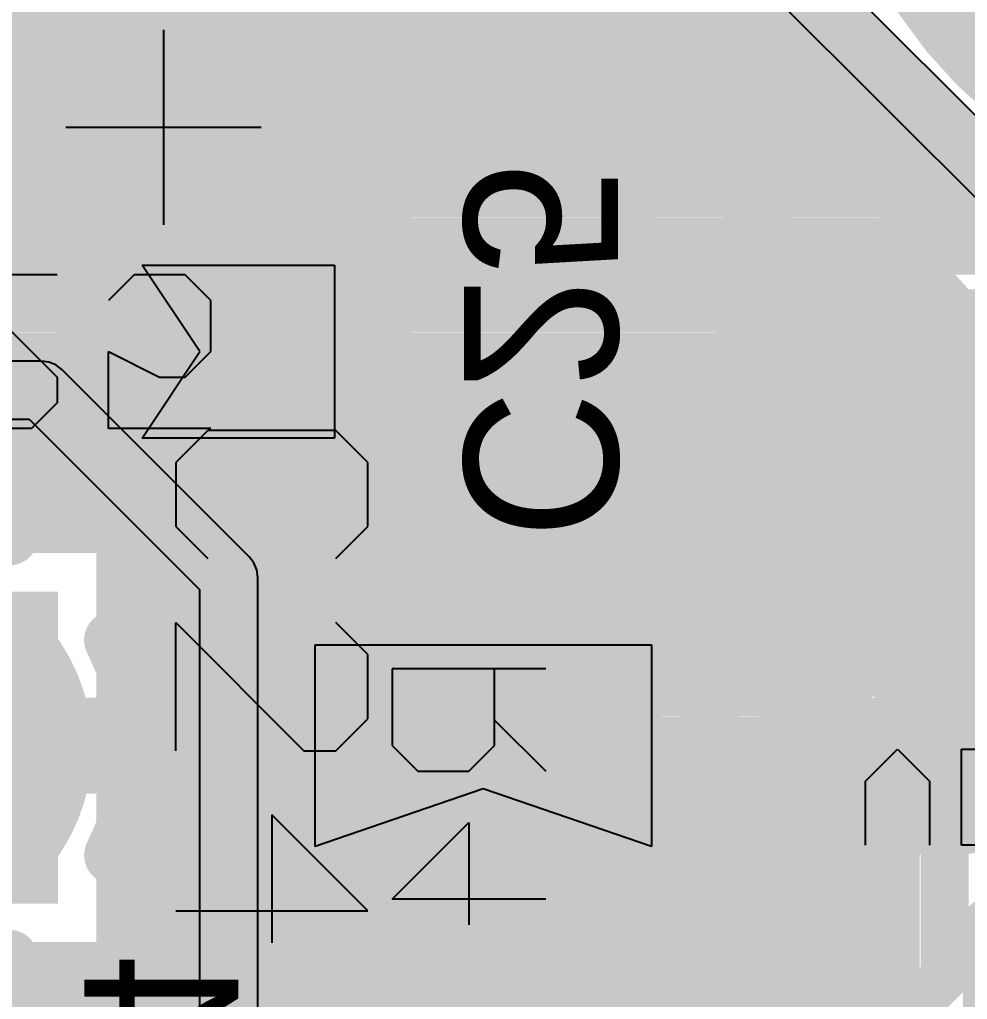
# Model space of a CAD drawing. Header units: millimetres. Extents: x 0.11 to 5.67, y 0.55 to 4.24.
# Drawn here: x 2.1757 to 2.3698, y 1.3388 to 1.5395 of the extents above; entities that cross this region are included whole.
import ezdxf

# ---------------------------------------------------------------- set-up
doc = ezdxf.new("R2010")
doc.units = ezdxf.units.MM
doc.header["$MEASUREMENT"] = 0
for name, color, linetype in [('BottomLayer', 5, 'Continuous'), ('BottomOverlay', 54, 'Continuous'), ('BottomPaste', 16, 'Continuous'), ('BottomSolder', 6, 'Continuous'), ('InternalPlane1', 76, 'Continuous'), ('InternalPlane2', 16, 'Continuous'), ('Mechanical3', 76, 'Continuous'), ('MultiLayer', 9, 'Continuous'), ('TopLayer', 1, 'Continuous'), ('TopOverlay', 2, 'Continuous'), ('TopSolder', 216, 'Continuous'), ('ViaHoleLayer', 16, 'Continuous')]:
    doc.layers.add(name, color=color, linetype=linetype)

# ---------------------------------------------------------------- blocks, each defined once
blk = doc.blocks.new('NANOPINEO_CORE_1')
at = {"layer": 'BottomLayer', "const_width": 0.09055}
blk.add_lwpolyline([(0.68898, 0.75, 1), (0.77953, 0.75, 1)], format="xyb", close=True, dxfattribs=at)
at = {"layer": 'BottomSolder', "const_width": 0.09252}
blk.add_lwpolyline([(0.68799, 0.75, 1), (0.78051, 0.75, 1)], format="xyb", close=True, dxfattribs=at)
at = {"layer": 'InternalPlane1', "const_width": 0.07906}
blk.add_lwpolyline([(0.69472, 0.75, 1), (0.77378, 0.75, 1)], format="xyb", close=True, dxfattribs=at)
at = {"layer": 'InternalPlane2', "const_width": 0.07906}
blk.add_lwpolyline([(0.69472, 0.75, 1), (0.77378, 0.75, 1)], format="xyb", close=True, dxfattribs=at)
at = {"layer": 'MultiLayer', "const_width": 0.09055}
blk.add_lwpolyline([(0.68898, 0.75, 1), (0.77953, 0.75, 1)], format="xyb", close=True, dxfattribs=at)
at = {"layer": 'TopLayer', "const_width": 0.09055}
blk.add_lwpolyline([(0.68898, 0.75, 1), (0.77953, 0.75, 1)], format="xyb", close=True, dxfattribs=at)
at = {"layer": 'TopOverlay', "const_width": 0.00787}
blk.add_lwpolyline([(0.83268, 0.79232), (0.77461, 0.85039)], dxfattribs=at)
at = {"layer": 'TopSolder', "const_width": 0.09252}
blk.add_lwpolyline([(0.68799, 0.75, 1), (0.78051, 0.75, 1)], format="xyb", close=True, dxfattribs=at)
blk = doc.blocks.new('SOT_23_GSD__B_87')
at = {"layer": 'BottomLayer', "const_width": 0.02807}
for points in [[(0.05731, 0.04232), (0.02633, 0.04232)], [(-0.03369, 0.00232), (-0.06467, 0.00232)], [(0.05731, -0.03768), (0.02633, -0.03768)]]:
    blk.add_lwpolyline(points, dxfattribs=at)
at = {"layer": 'BottomLayer', "const_width": 0.01404}
for points in [[(0.01931, 0.04232, 1), (0.03335, 0.04232, 1)], [(0.0503, 0.04232, 1), (0.06433, 0.04232, 1)], [(-0.07169, 0.00232, 1), (-0.05765, 0.00232, 1)], [(-0.0407, 0.00232, 1), (-0.02667, 0.00232, 1)], [(0.01931, -0.03768, 1), (0.03335, -0.03768, 1)], [(0.0503, -0.03768, 1), (0.06433, -0.03768, 1)]]:
    blk.add_lwpolyline(points, format="xyb", close=True, dxfattribs=at)
at = {"layer": 'BottomOverlay', "const_width": 0.01}
for points in [[(-0.02818, 0.03232), (-0.02818, 0.06232)], [(-0.02818, 0.06232), (0.01182, 0.06232)], [(0.02182, -0.00768), (0.02182, 0.01232)], [(-0.02818, -0.05768), (-0.02818, -0.02768)], [(-0.02818, -0.05768), (0.01182, -0.05768)]]:
    blk.add_lwpolyline(points, dxfattribs=at)
at = {"layer": 'BottomOverlay', "const_width": 0.005}
for points in [[(-0.03068, 0.06232, 1), (-0.02568, 0.06232, 1)], [(-0.03068, 0.06232, 1), (-0.02568, 0.06232, 1)], [(0.00932, 0.06232, 1), (0.01432, 0.06232, 1)], [(-0.03068, 0.03232, 1), (-0.02568, 0.03232, 1)], [(0.01932, 0.01232, 1), (0.02432, 0.01232, 1)], [(0.01932, -0.00768, 1), (0.02432, -0.00768, 1)], [(-0.03068, -0.02768, 1), (-0.02568, -0.02768, 1)], [(-0.03068, -0.05768, 1), (-0.02568, -0.05768, 1)], [(-0.03068, -0.05768, 1), (-0.02568, -0.05768, 1)], [(0.00932, -0.05768, 1), (0.01432, -0.05768, 1)]]:
    blk.add_lwpolyline(points, format="xyb", close=True, dxfattribs=at)
at = {"layer": 'BottomPaste', "const_width": 0.02807}
for points in [[(0.05731, 0.04232), (0.02633, 0.04232)], [(-0.03369, 0.00232), (-0.06467, 0.00232)], [(0.05731, -0.03768), (0.02633, -0.03768)]]:
    blk.add_lwpolyline(points, dxfattribs=at)
at = {"layer": 'BottomPaste', "const_width": 0.01404}
for points in [[(0.01931, 0.04232, 1), (0.03335, 0.04232, 1)], [(0.0503, 0.04232, 1), (0.06433, 0.04232, 1)], [(-0.07169, 0.00232, 1), (-0.05765, 0.00232, 1)], [(-0.0407, 0.00232, 1), (-0.02667, 0.00232, 1)], [(0.01931, -0.03768, 1), (0.03335, -0.03768, 1)], [(0.0503, -0.03768, 1), (0.06433, -0.03768, 1)]]:
    blk.add_lwpolyline(points, format="xyb", close=True, dxfattribs=at)
at = {"layer": 'BottomSolder', "const_width": 0.03201}
for points in [[(0.05731, 0.04232), (0.02633, 0.04232)], [(-0.03369, 0.00232), (-0.06467, 0.00232)], [(0.05731, -0.03768), (0.02633, -0.03768)]]:
    blk.add_lwpolyline(points, dxfattribs=at)
at = {"layer": 'BottomSolder', "const_width": 0.016}
for points in [[(0.01833, 0.04232, 1), (0.03433, 0.04232, 1)], [(0.04931, 0.04232, 1), (0.06532, 0.04232, 1)], [(-0.07267, 0.00232, 1), (-0.05667, 0.00232, 1)], [(-0.04169, 0.00232, 1), (-0.02568, 0.00232, 1)], [(0.01833, -0.03768, 1), (0.03433, -0.03768, 1)], [(0.04931, -0.03768, 1), (0.06532, -0.03768, 1)]]:
    blk.add_lwpolyline(points, format="xyb", close=True, dxfattribs=at)
at = {"layer": 'Mechanical3'}
for p, q in [((-0.05315, 0.00131), (-0.04659, 0.00787)), ((-0.04659, 0.00787), (-0.04003, 0.00131)), ((-0.03347, -0.0118), (-0.03347, 0.00787)), ((-0.03347, 0.00787), (-0.02363, 0.00787)), ((-0.02363, 0.00787), (-0.02035, 0.00459)), ((-0.01379, 0.00787), (-0.00723, 0.00787)), ((-0.00723, 0.00787), (-0.01051, 0.00787)), ((-0.01051, 0.00787), (-0.01051, -0.0118)), ((-0.02035, 0.00459), (-0.02035, -0.00852)), ((-0.05315, -0.0118), (-0.05315, 0.00131)), ((-0.04003, 0.00131), (-0.04003, -0.0118)), ((-0.02035, -0.00852), (-0.02363, -0.0118)), ((-0.01051, -0.0118), (-0.01379, -0.00852)), ((-0.02363, -0.0118), (-0.03347, -0.0118))]:
    blk.add_line(p, q, dxfattribs=at)
blk = doc.blocks.new('RC1206_B_171')
at = {"layer": 'BottomLayer'}
for points in [[(-0.07776, 0.03445), (-0.07776, -0.03445), (-0.03642, 0.03445), (-0.03642, -0.03445)], [(0.07776, -0.03445), (0.07776, 0.03445), (0.03642, -0.03445), (0.03642, 0.03445)]]:
    blk.add_solid(points, dxfattribs=at)
at = {"layer": 'BottomOverlay', "const_width": 0.00787}
for points in [[(0.02165, 0.0315), (-0.02165, 0.0315)], [(0.02165, -0.0315), (-0.02165, -0.0315)]]:
    blk.add_lwpolyline(points, dxfattribs=at)
at = {"layer": 'BottomOverlay', "const_width": 0.00394}
for points in [[(-0.02362, 0.0315, 1), (-0.01969, 0.0315, 1)], [(0.01969, 0.0315, 1), (0.02362, 0.0315, 1)], [(-0.02362, -0.0315, 1), (-0.01969, -0.0315, 1)], [(0.01969, -0.0315, 1), (0.02362, -0.0315, 1)]]:
    blk.add_lwpolyline(points, format="xyb", close=True, dxfattribs=at)
at = {"layer": 'BottomPaste'}
for p, q in [((-0.07776, 0.03445), (-0.03642, 0.03445)), ((-0.07776, -0.03445), (-0.07776, 0.03445)), ((-0.03642, 0.03445), (-0.04823, 0)), ((0.04823, 0), (0.03642, 0.03445)), ((0.03642, 0.03445), (0.07776, 0.03445)), ((0.07776, 0.03445), (0.07776, -0.03445)), ((-0.04823, 0), (-0.03642, -0.03445)), ((0.03642, -0.03445), (0.04823, 0)), ((-0.03642, -0.03445), (-0.07776, -0.03445)), ((0.07776, -0.03445), (0.03642, -0.03445))]:
    blk.add_line(p, q, dxfattribs=at)
at = {"layer": 'BottomSolder'}
for points in [[(-0.07972, 0.03642), (-0.07972, -0.03642), (-0.03445, 0.03642), (-0.03445, -0.03642)], [(0.07972, -0.03642), (0.07972, 0.03642), (0.03445, -0.03642), (0.03445, 0.03642)]]:
    blk.add_solid(points, dxfattribs=at)
at = {"layer": 'Mechanical3'}
for p, q in [((-0.07283, 0.0128), (-0.07283, -0.01869)), ((-0.06234, 0.0023), (-0.05184, 0.0128)), ((-0.02561, 0.0128), (-0.02561, -0.01869)), ((-0.05709, 0.0023), (-0.07283, 0.0023)), ((-0.05184, -0.00295), (-0.05709, 0.0023)), ((-0.05184, -0.01344), (-0.05184, -0.00295)), ((-0.02561, -0.01869), (-0.04135, -0.00295)), ((-0.04135, -0.00295), (-0.02036, -0.00295)), ((-0.05709, -0.01869), (-0.05184, -0.01344)), ((-0.07283, -0.01869), (-0.05709, -0.01869))]:
    blk.add_line(p, q, dxfattribs=at)
blk = doc.blocks.new('SDR0805_181')
at = {"layer": 'TopOverlay', "const_width": 0.00709}
blk.add_lwpolyline([(-0.06536, 0.17141, -0.154808), (0.06466, 0.16846)], format="xyb", dxfattribs=at)
blk = doc.blocks.new('S_PDSO_G10_B_195')
at = {"layer": 'BottomOverlay'}
for points, const_width in [([(-0.06102, 0.10335, 1), (-0.07087, 0.10335, 1)], 0.00984), ([(-0.07333, 0.10335, 1), (-0.06841, 0.10335, 1)], 0.00492), ([(-0.06348, 0.10335, 1), (-0.05856, 0.10335, 1)], 0.00492)]:
    blk.add_lwpolyline(points, format="xyb", close=True, dxfattribs=dict(at, const_width=const_width))
blk = doc.blocks.new('CC0603_B_255')
at = {"layer": 'BottomLayer'}
for points in [[(-0.05315, -0.01772), (-0.01378, -0.01772), (-0.05315, 0.01772), (-0.01378, 0.01772)], [(0.05315, 0.01772), (0.01378, 0.01772), (0.05315, -0.01772), (0.01378, -0.01772)]]:
    blk.add_solid(points, dxfattribs=at)
at = {"layer": 'BottomOverlay', "const_width": 0.00701}
for points in [[(-0.06031, -0.02558, -0.201181), (-0.06035, 0.02547)], [(0.06042, 0.02547, -0.201181), (0.06038, -0.02558)]]:
    blk.add_lwpolyline(points, format="xyb", dxfattribs=at)
at = {"layer": 'BottomOverlay', "const_width": 0.0035}
for points in [[(-0.0621, 0.02547, 1), (-0.0586, 0.02547, 1)], [(-0.06172, 0.0255, 1), (-0.05821, 0.0255, 1)], [(0.05828, 0.0255, 1), (0.06179, 0.0255, 1)], [(0.05867, 0.02547, 1), (0.06217, 0.02547, 1)], [(-0.06206, -0.02558, 1), (-0.05856, -0.02558, 1)], [(0.05863, -0.02558, 1), (0.06213, -0.02558, 1)], [(-0.06179, -0.02559, 1), (-0.05829, -0.02559, 1)], [(0.05829, -0.02559, 1), (0.06179, -0.02559, 1)]]:
    blk.add_lwpolyline(points, format="xyb", close=True, dxfattribs=at)
at = {"layer": 'BottomOverlay', "const_width": 0.00701}
for points in [[(-0.05996, 0.0255), (0.06004, 0.0255)], [(-0.06004, -0.02559), (0.06004, -0.02559)]]:
    blk.add_lwpolyline(points, dxfattribs=at)
at = {"layer": 'BottomPaste'}
for p, q in [((-0.05315, -0.01772), (-0.05315, 0.01772)), ((-0.05315, 0.01772), (-0.01378, 0.01772)), ((-0.01378, 0.01772), (-0.02559, 0)), ((0.02559, 0), (0.01378, 0.01772)), ((0.01378, 0.01772), (0.05315, 0.01772)), ((0.05315, 0.01772), (0.05315, -0.01772)), ((-0.02559, 0), (-0.01378, -0.01772)), ((0.01378, -0.01772), (0.02559, 0)), ((-0.01378, -0.01772), (-0.05315, -0.01772)), ((0.05315, -0.01772), (0.01378, -0.01772))]:
    blk.add_line(p, q, dxfattribs=at)
at = {"layer": 'BottomSolder'}
for points in [[(-0.05512, -0.01969), (-0.01181, -0.01969), (-0.05512, 0.01969), (-0.01181, 0.01969)], [(0.05512, 0.01969), (0.01181, 0.01969), (0.05512, -0.01969), (0.01181, -0.01969)]]:
    blk.add_solid(points, dxfattribs=at)
at = {"layer": 'Mechanical3'}
for p, q in [((-0.0561, 0.0105), (-0.05085, 0.01575)), ((-0.05085, 0.01575), (-0.04036, 0.01575)), ((-0.04036, 0.01575), (-0.03511, 0.0105)), ((-0.00363, 0.01575), (-0.02462, 0.01575)), ((-0.02462, 0.01575), (-0.00363, -0.00524)), ((0.01212, 0.01575), (0.00687, 0.0105)), ((0.02261, 0.01575), (0.01212, 0.01575)), ((0.02786, 0.0105), (0.02261, 0.01575)), ((-0.0561, -0.01049), (-0.0561, 0.0105)), ((0.02786, 0.00001), (0.02786, 0.0105)), ((0.00687, -0.01574), (0.00687, 0.00001)), ((0.00687, 0.00001), (0.01736, -0.00524)), ((0.02261, -0.00524), (0.02786, 0.00001)), ((-0.00363, -0.00524), (-0.00363, -0.01049)), ((0.01736, -0.00524), (0.02261, -0.00524)), ((-0.05085, -0.01574), (-0.0561, -0.01049)), ((-0.03511, -0.01049), (-0.04036, -0.01574)), ((-0.01937, -0.01574), (-0.02462, -0.01049)), ((-0.00363, -0.01049), (-0.00887, -0.01574)), ((-0.04036, -0.01574), (-0.05085, -0.01574)), ((-0.00887, -0.01574), (-0.01937, -0.01574)), ((0.02786, -0.01574), (0.00687, -0.01574))]:
    blk.add_line(p, q, dxfattribs=at)
blk = doc.blocks.new('CC16X10_CAP0_5_1__P________256')
at = {"layer": 'BottomLayer'}
blk.add_solid([(-0.03, -0.03), (0.03, -0.03), (-0.03, 0.03), (0.03, 0.03)], dxfattribs=at)
at = {"layer": 'BottomSolder'}
blk.add_solid([(-0.03197, -0.03197), (0.03197, -0.03197), (-0.03197, 0.03197), (0.03197, 0.03197)], dxfattribs=at)
at = {"layer": 'InternalPlane1', "const_width": 0.039}
blk.add_lwpolyline([(-0.0195, 0, 1), (0.0195, 0, 1)], format="xyb", close=True, dxfattribs=at)
at = {"layer": 'InternalPlane2', "const_width": 0.01181}
for points in [[(-0.02203, 0.04324, -0.240079), (0.02203, 0.04324)], [(-0.04324, -0.02203, -0.240079), (-0.04324, 0.02203)], [(0.04324, 0.02203, -0.240079), (0.04324, -0.02203)]]:
    blk.add_lwpolyline(points, format="xyb", dxfattribs=at)
at = {"layer": 'InternalPlane2', "const_width": 0.00591}
for points in [[(-0.02498, 0.04324, 1), (-0.01908, 0.04324, 1)], [(0.01908, 0.04324, 1), (0.02498, 0.04324, 1)], [(-0.04619, 0.02203, 1), (-0.04029, 0.02203, 1)], [(0.04029, 0.02203, 1), (0.04619, 0.02203, 1)]]:
    blk.add_lwpolyline(points, format="xyb", close=True, dxfattribs=at)
at = {"layer": 'Mechanical3'}
for p, q in [((-0.0584, 0.09546), (-0.06496, 0.0889)), ((-0.04528, 0.09546), (-0.0584, 0.09546)), ((-0.03872, 0.0889), (-0.04528, 0.09546)), ((-0.01904, 0.09546), (-0.0256, 0.0889)), ((-0.00592, 0.09546), (-0.01904, 0.09546)), ((0.00064, 0.0889), (-0.00592, 0.09546)), ((0.03343, 0.09546), (0.01375, 0.07578)), ((0.03343, 0.0561), (0.03343, 0.09546)), ((-0.06496, 0.0889), (-0.06496, 0.06266)), ((0.00064, 0.08234), (0.00064, 0.0889)), ((-0.0256, 0.0561), (0.00064, 0.08234)), ((0.01375, 0.07578), (0.03999, 0.07578)), ((-0.06496, 0.06266), (-0.0584, 0.0561)), ((-0.04528, 0.0561), (-0.03872, 0.06266)), ((-0.0584, 0.0561), (-0.04528, 0.0561)), ((0.00064, 0.0561), (-0.0256, 0.0561))]:
    blk.add_line(p, q, dxfattribs=at)
at = {"layer": 'MultiLayer'}
blk.add_solid([(-0.03, -0.03), (0.03, -0.03), (-0.03, 0.03), (0.03, 0.03)], dxfattribs=at)
at = {"layer": 'TopLayer'}
blk.add_solid([(-0.03, -0.03), (0.03, -0.03), (-0.03, 0.03), (0.03, 0.03)], dxfattribs=at)
at = {"layer": 'TopOverlay'}
for p, q in [((-0.12705, 0.07361), (-0.12705, 0.03362)), ((-0.14705, 0.05361), (-0.10706, 0.05361))]:
    blk.add_line(p, q, dxfattribs=at)
at = {"layer": 'TopOverlay', "const_width": 0.01}
blk.add_lwpolyline([(0.29685, 0, 1), (-0.09685, 0, 1)], format="xyb", close=True, dxfattribs=at)
at = {"layer": 'TopSolder'}
blk.add_solid([(-0.03197, -0.03197), (0.03197, -0.03197), (-0.03197, 0.03197), (0.03197, 0.03197)], dxfattribs=at)

msp = doc.modelspace()

# ---------------------------------------------------------------- linework, layer by layer
at = {"layer": 'BottomLayer', "const_width": 0.00787}
for points in [[(2.38679, 1.49803, -0.683967), (2.40399, 1.69173)], [(2.23566, 1.53304, -0.198912), (2.22244, 1.52756)], [(2.23566, 1.53304, -0.198912), (2.22244, 1.52756)], [(2.18701, 1.52362, -0.428944), (2.16634, 1.50396)], [(2.35228, 1.49393, -0.170321), (2.36396, 1.49803)], [(2.35228, 1.49393, -0.170321), (2.36396, 1.49803)], [(2.35008, 1.44292, -1.071889), (2.35228, 1.49393)], [(2.34158, 1.4123, -0.348057), (2.35008, 1.44292)], [(2.3189, 1.40525, -0.184042), (2.33741, 1.4123)], [(2.32656, 1.35888, -0.082045), (2.3189, 1.36372)]]:
    msp.add_lwpolyline(points, format="xyb", dxfattribs=at)
at = {"layer": 'BottomLayer'}
for points, const_width in [([(2.23566, 1.53304), (2.25141, 1.54878)], 0.00787), ([(2.24495, 1.54232), (2.34108, 1.54232)], 0.00787), ([(2.23707, 1.53444), (2.34575, 1.53444)], 0.00787), ([(2.18701, 1.52362), (2.18701, 1.52756)], 0.00787), ([(2.18701, 1.52756), (2.22244, 1.52756)], 0.00787), ([(2.18701, 1.52657), (2.35143, 1.52657)], 0.00787), ([(2.18638, 1.5187), (2.35838, 1.5187)], 0.00787), ([(2.18228, 1.51082), (2.36696, 1.51082)], 0.00787), ([(2.16634, 1.50295), (2.18701, 1.50295)], 0.00787), ([(2.18701, 1.50295), (2.37796, 1.50295)], 0.00787), ([(2.18701, 1.43996), (2.18701, 1.50295)], 0.00787), ([(2.18898, 1.50098), (2.25197, 1.50098)], 0.00787), ([(2.18898, 1.44193), (2.18898, 1.50098)], 0.00787), ([(2.25197, 1.44193), (2.25197, 1.50098)], 0.00787), ([(2.36396, 1.49803), (2.38679, 1.49803)], 0.00787), ([(2.22047, 1.47146), (2.22047, 1.49705)], 0.00787), ([(2.25197, 1.49507), (2.35387, 1.49507)], 0.00787), ([(2.25197, 1.4872), (2.33194, 1.4872)], 0.00787), ([(2.35314, 1.4685), (2.36396, 1.47933)], 0.00984), ([(2.36396, 1.47933), (2.50197, 1.47933)], 0.00984), ([(2.25197, 1.47933), (2.32622, 1.47933)], 0.00787), ([(2.22047, 1.43898), (2.22047, 1.47146)], 0.01969), ([(2.19291, 1.47146), (2.22047, 1.47146)], 0.00787), ([(2.22047, 1.47146), (2.24803, 1.47146)], 0.00787), ([(2.22047, 1.44587), (2.22047, 1.47146)], 0.00787), ([(2.25197, 1.47145), (2.32399, 1.47145)], 0.00787), ([(2.34941, 1.4685), (2.35314, 1.4685)], 0.00984), ([(2.25197, 1.46358), (2.3243, 1.46358)], 0.00787), ([(2.36516, 1.42224), (2.40256, 1.45965)], 0.00984), ([(2.25197, 1.4557), (2.32725, 1.4557)], 0.00787), ([(2.25197, 1.44783), (2.33433, 1.44783)], 0.00787), ([(2.18898, 1.44193), (2.25197, 1.44193)], 0.00787), ([(2.18012, 1.43413), (2.18012, 1.43996)], 0.00787), ([(2.18012, 1.43996), (2.18701, 1.43996)], 0.00787), ([(2.18012, 1.43996), (2.34669, 1.43996)], 0.00787), ([(2.18012, 1.43413), (2.19535, 1.43413)], 0.00787), ([(2.19535, 1.41437), (2.19535, 1.43413)], 0.00787), ([(2.19535, 1.43208), (2.34153, 1.43208)], 0.00787), ([(2.19535, 1.42421), (2.22244, 1.42421)], 0.00787), ([(2.22244, 1.4252), (2.3189, 1.4252)], 0.00787), ([(2.22244, 1.41437), (2.22244, 1.4252)], 0.00787), ([(2.3189, 1.40525), (2.3189, 1.4252)], 0.00787), ([(2.3189, 1.42421), (2.33964, 1.42421)], 0.00787), ([(2.19535, 1.41633), (2.22244, 1.41633)], 0.00787), ([(2.3189, 1.41633), (2.34026, 1.41633)], 0.00787), ([(2.19535, 1.41437), (2.22244, 1.41437)], 0.00787), ([(2.33741, 1.4123), (2.34158, 1.4123)], 0.00787), ([(2.3189, 1.40846), (2.3233, 1.40846)], 0.00787), ([(2.15197, 1.39075), (2.27067, 1.39075)], 0.01969), ([(2.35018, 1.38177), (2.3529, 1.38449)], 0.01969), ([(2.35018, 1.27929), (2.35018, 1.38177)], 0.01969), ([(2.3529, 1.38449), (2.35321, 1.38417)], 0.00984), ([(2.35321, 1.38417), (2.50264, 1.38417)], 0.00984), ([(2.19535, 1.36713), (2.22244, 1.36713)], 0.00787), ([(2.19535, 1.34657), (2.19535, 1.36713)], 0.00787), ([(2.22244, 1.3563), (2.22244, 1.36713)], 0.00787), ([(2.3189, 1.3563), (2.3189, 1.36372)], 0.00787), ([(2.19535, 1.36122), (2.22244, 1.36122)], 0.00787), ([(2.3189, 1.36122), (2.32217, 1.36122)], 0.00787), ([(2.32656, 1.30807), (2.32656, 1.35888)], 0.00787), ([(2.22244, 1.3563), (2.3189, 1.3563)], 0.00787), ([(2.19535, 1.35334), (2.32656, 1.35334)], 0.00787), ([(1.92171, 1.34547), (2.32656, 1.34547)], 0.00787), ([(2.1078, 1.34657), (2.19535, 1.34657)], 0.00787), ([(1.92714, 1.33759), (2.32656, 1.33759)], 0.00787)]:
    msp.add_lwpolyline(points, dxfattribs=dict(at, const_width=const_width))
for points, const_width in [([(2.24298, 1.54232, 1), (2.24691, 1.54232, 1)], 0.00394), ([(2.33911, 1.54232, 1), (2.34305, 1.54232, 1)], 0.00394), ([(2.2351, 1.53444, 1), (2.23904, 1.53444, 1)], 0.00394), ([(2.34378, 1.53444, 1), (2.34772, 1.53444, 1)], 0.00394), ([(2.2337, 1.53304, 1), (2.23763, 1.53304, 1)], 0.00394), ([(2.2337, 1.53304, 1), (2.23763, 1.53304, 1)], 0.00394), ([(2.2337, 1.53304, 1), (2.23763, 1.53304, 1)], 0.00394), ([(2.18504, 1.52756, 1), (2.18898, 1.52756, 1)], 0.00394), ([(2.18504, 1.52756, 1), (2.18898, 1.52756, 1)], 0.00394), ([(2.18504, 1.52657, 1), (2.18898, 1.52657, 1)], 0.00394), ([(2.22047, 1.52756, 1), (2.22441, 1.52756, 1)], 0.00394), ([(2.22047, 1.52756, 1), (2.22441, 1.52756, 1)], 0.00394), ([(2.22047, 1.52756, 1), (2.22441, 1.52756, 1)], 0.00394), ([(2.34947, 1.52657, 1), (2.3534, 1.52657, 1)], 0.00394), ([(2.18504, 1.52362, 1), (2.18898, 1.52362, 1)], 0.00394), ([(2.18504, 1.52362, 1), (2.18898, 1.52362, 1)], 0.00394), ([(2.18441, 1.5187, 1), (2.18835, 1.5187, 1)], 0.00394), ([(2.35641, 1.5187, 1), (2.36034, 1.5187, 1)], 0.00394), ([(2.18031, 1.51082, 1), (2.18425, 1.51082, 1)], 0.00394), ([(2.36499, 1.51082, 1), (2.36893, 1.51082, 1)], 0.00394), ([(2.18504, 1.50295, 1), (2.18898, 1.50295, 1)], 0.00394), ([(2.18504, 1.50295, 1), (2.18898, 1.50295, 1)], 0.00394), ([(2.18504, 1.50295, 1), (2.18898, 1.50295, 1)], 0.00394), ([(2.18701, 1.50098, 1), (2.19094, 1.50098, 1)], 0.00394), ([(2.18701, 1.50098, 1), (2.19094, 1.50098, 1)], 0.00394), ([(2.25, 1.50098, 1), (2.25394, 1.50098, 1)], 0.00394), ([(2.25, 1.50098, 1), (2.25394, 1.50098, 1)], 0.00394), ([(2.362, 1.49803, 1), (2.36593, 1.49803, 1)], 0.00394), ([(2.362, 1.49803, 1), (2.36593, 1.49803, 1)], 0.00394), ([(2.362, 1.49803, 1), (2.36593, 1.49803, 1)], 0.00394), ([(2.2185, 1.49705, 1), (2.22244, 1.49705, 1)], 0.00394), ([(2.25, 1.49507, 1), (2.25394, 1.49507, 1)], 0.00394), ([(2.35031, 1.49393, 1), (2.35425, 1.49393, 1)], 0.00394), ([(2.35031, 1.49393, 1), (2.35425, 1.49393, 1)], 0.00394), ([(2.35031, 1.49393, 1), (2.35425, 1.49393, 1)], 0.00394), ([(2.3519, 1.49507, 1), (2.35584, 1.49507, 1)], 0.00394), ([(2.25, 1.4872, 1), (2.25394, 1.4872, 1)], 0.00394), ([(2.32997, 1.4872, 1), (2.3339, 1.4872, 1)], 0.00394), ([(2.3615, 1.47933, 1), (2.36643, 1.47933, 1)], 0.00492), ([(2.3615, 1.47933, 1), (2.36643, 1.47933, 1)], 0.00492), ([(2.25, 1.47933, 1), (2.25394, 1.47933, 1)], 0.00394), ([(2.32425, 1.47933, 1), (2.32819, 1.47933, 1)], 0.00394), ([(2.21555, 1.47146, 1), (2.22539, 1.47146, 1)], 0.00984), ([(2.3435, 1.4685, 1), (2.35531, 1.4685, 1)], 0.01181), ([(2.19094, 1.47146, 1), (2.19488, 1.47146, 1)], 0.00394), ([(2.2185, 1.47146, 1), (2.22244, 1.47146, 1)], 0.00394), ([(2.2185, 1.47146, 1), (2.22244, 1.47146, 1)], 0.00394), ([(2.2185, 1.47146, 1), (2.22244, 1.47146, 1)], 0.00394), ([(2.2185, 1.47146, 1), (2.22244, 1.47146, 1)], 0.00394), ([(2.24606, 1.47146, 1), (2.25, 1.47146, 1)], 0.00394), ([(2.25, 1.47145, 1), (2.25394, 1.47145, 1)], 0.00394), ([(2.32202, 1.47145, 1), (2.32596, 1.47145, 1)], 0.00394), ([(2.34695, 1.4685, 1), (2.35187, 1.4685, 1)], 0.00492), ([(2.35068, 1.4685, 1), (2.3556, 1.4685, 1)], 0.00492), ([(2.35068, 1.4685, 1), (2.3556, 1.4685, 1)], 0.00492), ([(2.25, 1.46358, 1), (2.25394, 1.46358, 1)], 0.00394), ([(2.32233, 1.46358, 1), (2.32627, 1.46358, 1)], 0.00394), ([(2.25, 1.4557, 1), (2.25394, 1.4557, 1)], 0.00394), ([(2.32528, 1.4557, 1), (2.32922, 1.4557, 1)], 0.00394), ([(2.25, 1.44783, 1), (2.25394, 1.44783, 1)], 0.00394), ([(2.33236, 1.44783, 1), (2.3363, 1.44783, 1)], 0.00394), ([(2.21457, 1.43898, 1), (2.22638, 1.43898, 1)], 0.01181), ([(2.2185, 1.44587, 1), (2.22244, 1.44587, 1)], 0.00394), ([(2.21555, 1.43898, 1), (2.22539, 1.43898, 1)], 0.00984), ([(2.18701, 1.44193, 1), (2.19094, 1.44193, 1)], 0.00394), ([(2.18701, 1.44193, 1), (2.19094, 1.44193, 1)], 0.00394), ([(2.25, 1.44193, 1), (2.25394, 1.44193, 1)], 0.00394), ([(2.25, 1.44193, 1), (2.25394, 1.44193, 1)], 0.00394), ([(2.34811, 1.44292, 1), (2.35205, 1.44292, 1)], 0.00394), ([(2.34811, 1.44292, 1), (2.35205, 1.44292, 1)], 0.00394), ([(2.17815, 1.43996, 1), (2.18209, 1.43996, 1)], 0.00394), ([(2.17815, 1.43996, 1), (2.18209, 1.43996, 1)], 0.00394), ([(2.17815, 1.43996, 1), (2.18209, 1.43996, 1)], 0.00394), ([(2.18504, 1.43996, 1), (2.18898, 1.43996, 1)], 0.00394), ([(2.18504, 1.43996, 1), (2.18898, 1.43996, 1)], 0.00394), ([(2.34472, 1.43996, 1), (2.34866, 1.43996, 1)], 0.00394), ([(2.17815, 1.43413, 1), (2.18209, 1.43413, 1)], 0.00394), ([(2.17815, 1.43413, 1), (2.18209, 1.43413, 1)], 0.00394), ([(2.19339, 1.43413, 1), (2.19732, 1.43413, 1)], 0.00394), ([(2.19339, 1.43413, 1), (2.19732, 1.43413, 1)], 0.00394), ([(2.19339, 1.43208, 1), (2.19732, 1.43208, 1)], 0.00394), ([(2.33957, 1.43208, 1), (2.3435, 1.43208, 1)], 0.00394), ([(2.35925, 1.42224, 1), (2.37106, 1.42224, 1)], 0.01181), ([(2.19339, 1.42421, 1), (2.19732, 1.42421, 1)], 0.00394), ([(2.22047, 1.4252, 1), (2.22441, 1.4252, 1)], 0.00394), ([(2.22047, 1.4252, 1), (2.22441, 1.4252, 1)], 0.00394), ([(2.22047, 1.42421, 1), (2.22441, 1.42421, 1)], 0.00394), ([(2.31693, 1.4252, 1), (2.32087, 1.4252, 1)], 0.00394), ([(2.31693, 1.4252, 1), (2.32087, 1.4252, 1)], 0.00394), ([(2.31693, 1.42421, 1), (2.32087, 1.42421, 1)], 0.00394), ([(2.33767, 1.42421, 1), (2.34161, 1.42421, 1)], 0.00394), ([(2.3627, 1.42224, 1), (2.36762, 1.42224, 1)], 0.00492), ([(2.19339, 1.41633, 1), (2.19732, 1.41633, 1)], 0.00394), ([(2.22047, 1.41633, 1), (2.22441, 1.41633, 1)], 0.00394), ([(2.31693, 1.41633, 1), (2.32087, 1.41633, 1)], 0.00394), ([(2.33829, 1.41633, 1), (2.34223, 1.41633, 1)], 0.00394), ([(2.19339, 1.41437, 1), (2.19732, 1.41437, 1)], 0.00394), ([(2.19339, 1.41437, 1), (2.19732, 1.41437, 1)], 0.00394), ([(2.22047, 1.41437, 1), (2.22441, 1.41437, 1)], 0.00394), ([(2.22047, 1.41437, 1), (2.22441, 1.41437, 1)], 0.00394), ([(2.33544, 1.4123, 1), (2.33937, 1.4123, 1)], 0.00394), ([(2.33544, 1.4123, 1), (2.33937, 1.4123, 1)], 0.00394), ([(2.33961, 1.4123, 1), (2.34355, 1.4123, 1)], 0.00394), ([(2.33961, 1.4123, 1), (2.34355, 1.4123, 1)], 0.00394), ([(2.31693, 1.40846, 1), (2.32087, 1.40846, 1)], 0.00394), ([(2.32133, 1.40846, 1), (2.32527, 1.40846, 1)], 0.00394), ([(2.31693, 1.40525, 1), (2.32087, 1.40525, 1)], 0.00394), ([(2.31693, 1.40525, 1), (2.32087, 1.40525, 1)], 0.00394), ([(2.26575, 1.39075, 1), (2.27559, 1.39075, 1)], 0.00984), ([(2.34798, 1.38449, 1), (2.35782, 1.38449, 1)], 0.00984), ([(2.34526, 1.38177, 1), (2.3551, 1.38177, 1)], 0.00984), ([(2.34526, 1.38177, 1), (2.3551, 1.38177, 1)], 0.00984), ([(2.35044, 1.38449, 1), (2.35536, 1.38449, 1)], 0.00492), ([(2.35075, 1.38417, 1), (2.35567, 1.38417, 1)], 0.00492), ([(2.35075, 1.38417, 1), (2.35567, 1.38417, 1)], 0.00492), ([(2.19339, 1.36713, 1), (2.19732, 1.36713, 1)], 0.00394), ([(2.19339, 1.36713, 1), (2.19732, 1.36713, 1)], 0.00394), ([(2.22047, 1.36713, 1), (2.22441, 1.36713, 1)], 0.00394), ([(2.22047, 1.36713, 1), (2.22441, 1.36713, 1)], 0.00394), ([(2.31693, 1.36372, 1), (2.32087, 1.36372, 1)], 0.00394), ([(2.31693, 1.36372, 1), (2.32087, 1.36372, 1)], 0.00394), ([(2.19339, 1.36122, 1), (2.19732, 1.36122, 1)], 0.00394), ([(2.22047, 1.36122, 1), (2.22441, 1.36122, 1)], 0.00394), ([(2.31693, 1.36122, 1), (2.32087, 1.36122, 1)], 0.00394), ([(2.3202, 1.36122, 1), (2.32414, 1.36122, 1)], 0.00394), ([(2.32459, 1.35888, 1), (2.32853, 1.35888, 1)], 0.00394), ([(2.32459, 1.35888, 1), (2.32853, 1.35888, 1)], 0.00394), ([(2.22047, 1.3563, 1), (2.22441, 1.3563, 1)], 0.00394), ([(2.22047, 1.3563, 1), (2.22441, 1.3563, 1)], 0.00394), ([(2.31693, 1.3563, 1), (2.32087, 1.3563, 1)], 0.00394), ([(2.31693, 1.3563, 1), (2.32087, 1.3563, 1)], 0.00394), ([(2.19339, 1.35334, 1), (2.19732, 1.35334, 1)], 0.00394), ([(2.32459, 1.35334, 1), (2.32853, 1.35334, 1)], 0.00394), ([(2.19339, 1.34657, 1), (2.19732, 1.34657, 1)], 0.00394), ([(2.19339, 1.34657, 1), (2.19732, 1.34657, 1)], 0.00394), ([(2.32459, 1.34547, 1), (2.32853, 1.34547, 1)], 0.00394), ([(2.32459, 1.33759, 1), (2.32853, 1.33759, 1)], 0.00394)]:
    msp.add_lwpolyline(points, format="xyb", close=True, dxfattribs=dict(at, const_width=const_width))
at = {"layer": 'InternalPlane1', "const_width": 0.02591}
for points in [[(2.33646, 1.4685, 1), (2.36236, 1.4685, 1)], [(2.3522, 1.42224, 1), (2.37811, 1.42224, 1)]]:
    msp.add_lwpolyline(points, format="xyb", close=True, dxfattribs=at)
at = {"layer": 'InternalPlane2'}
for p, q in [((2.40995, 1.48135), (2.32978, 1.56152)), ((2.31961, 1.55484), (2.40327, 1.47118)), ((2.18012, 1.46954), (1.84696, 1.46954)), ((2.18166, 1.46934), (2.18012, 1.46954)), ((2.1831, 1.46874), (2.18166, 1.46934)), ((2.18433, 1.46779), (2.1831, 1.46874)), ((2.22272, 1.42941), (2.18433, 1.46779)), ((1.84449, 1.45763), (2.17765, 1.45763)), ((2.17765, 1.45763), (2.21255, 1.42273)), ((2.22366, 1.42818), (2.22272, 1.42941)), ((2.22426, 1.42674), (2.22366, 1.42818)), ((2.22446, 1.4252), (2.22426, 1.42674)), ((2.22446, 1.29282), (2.22446, 1.4252)), ((2.21255, 1.42273), (2.21255, 1.29631))]:
    msp.add_line(p, q, dxfattribs=at)
at = {"layer": 'InternalPlane2', "const_width": 0.01181}
for points in [[(2.32382, 1.55906), (2.40748, 1.47539)], [(1.84449, 1.46358), (2.18012, 1.46358)], [(2.18012, 1.46358), (2.2185, 1.4252)], [(2.2185, 1.29035), (2.2185, 1.4252)]]:
    msp.add_lwpolyline(points, dxfattribs=at)
at = {"layer": 'InternalPlane2'}
for points, const_width in [([(2.33646, 1.4685, 1), (2.36236, 1.4685, 1)], 0.02591), ([(2.17717, 1.46358, 1), (2.18307, 1.46358, 1)], 0.00591), ([(2.17717, 1.46358, 1), (2.18307, 1.46358, 1)], 0.00591), ([(2.20752, 1.43898, 1), (2.23343, 1.43898, 1)], 0.02591), ([(2.3522, 1.42224, 1), (2.37811, 1.42224, 1)], 0.02591), ([(2.21555, 1.4252, 1), (2.22146, 1.4252, 1)], 0.00591), ([(2.21555, 1.4252, 1), (2.22146, 1.4252, 1)], 0.00591)]:
    msp.add_lwpolyline(points, format="xyb", close=True, dxfattribs=dict(at, const_width=const_width))
at = {"layer": 'MultiLayer', "const_width": 0.01181}
for points in [[(2.3435, 1.4685, 1), (2.35531, 1.4685, 1)], [(2.21457, 1.43898, 1), (2.22638, 1.43898, 1)], [(2.35925, 1.42224, 1), (2.37106, 1.42224, 1)]]:
    msp.add_lwpolyline(points, format="xyb", close=True, dxfattribs=at)
at = {"layer": 'TopLayer'}
for points, const_width in [([(2.30983, 1.51595), (2.30983, 1.64174)], 0.00984), ([(2.32776, 1.52854), (2.32776, 1.63878)], 0.00787), ([(2.29113, 1.51595), (2.29113, 1.60876)], 0.00787), ([(1.54575, 1.54232), (2.29113, 1.54232)], 0.00787), ([(1.56294, 1.53444), (2.29113, 1.53444)], 0.00787), ([(2.32776, 1.52854), (2.36516, 1.49114)], 0.00787), ([(1.57081, 1.52657), (2.29113, 1.52657)], 0.00787), ([(1.57869, 1.5187), (2.29113, 1.5187)], 0.00787), ([(2.30983, 1.51595), (2.34941, 1.47638)], 0.00984), ([(1.58656, 1.51082), (2.29185, 1.51082)], 0.00787), ([(1.59443, 1.50295), (2.2964, 1.50295)], 0.00787), ([(2.29661, 1.50273), (2.32459, 1.47475)], 0.00787), ([(1.60231, 1.49507), (2.30427, 1.49507)], 0.00787), ([(2.36516, 1.49114), (2.49902, 1.49114)], 0.00787), ([(1.61018, 1.4872), (2.31214, 1.4872)], 0.00787), ([(1.61812, 1.47933), (2.32001, 1.47933)], 0.00787), ([(2.34941, 1.4685), (2.34941, 1.47638)], 0.00984), ([(1.62844, 1.47145), (2.32399, 1.47145)], 0.00787), ([(1.63262, 1.46358), (2.3243, 1.46358)], 0.00787), ([(1.63386, 1.4557), (2.32725, 1.4557)], 0.00787), ([(2.37157, 1.4557), (2.47605, 1.4557)], 0.00787), ([(1.63262, 1.44783), (2.33433, 1.44783)], 0.00787), ([(2.36564, 1.44783), (2.46818, 1.44783)], 0.00787), ([(1.62844, 1.43996), (2.34669, 1.43996)], 0.00787), ([(2.1078, 1.43413), (2.19535, 1.43413)], 0.00787), ([(2.19535, 1.34657), (2.19535, 1.43413)], 0.00787), ([(2.19535, 1.43208), (2.34153, 1.43208)], 0.00787), ([(2.19535, 1.42421), (2.33964, 1.42421)], 0.00787), ([(2.36516, 1.34342), (2.36516, 1.42224)], 0.00984), ([(2.19535, 1.41633), (2.34026, 1.41633)], 0.00787), ([(2.19535, 1.40846), (2.3436, 1.40846)], 0.00787), ([(2.34646, 1.35116), (2.34646, 1.40478)], 0.00787), ([(2.19535, 1.40059), (2.34646, 1.40059)], 0.00787), ([(2.19535, 1.39271), (2.34646, 1.39271)], 0.00787), ([(2.19535, 1.38484), (2.34646, 1.38484)], 0.00787), ([(2.19535, 1.37696), (2.34646, 1.37696)], 0.00787), ([(2.19535, 1.36909), (2.34646, 1.36909)], 0.00787), ([(2.19535, 1.36122), (2.34646, 1.36122)], 0.00787), ([(2.19535, 1.35334), (2.34646, 1.35334)], 0.00787), ([(2.19277, 1.19748), (2.34646, 1.35116)], 0.00787), ([(1.4626, 1.34547), (2.34076, 1.34547)], 0.00787), ([(2.1078, 1.34657), (2.19535, 1.34657)], 0.00787), ([(2.1693, 1.14756), (2.36516, 1.34342)], 0.00984), ([(1.46268, 1.33759), (2.33289, 1.33759)], 0.00787)]:
    msp.add_lwpolyline(points, dxfattribs=dict(at, const_width=const_width))
for points, const_width in [([(2.28916, 1.54232, 1), (2.2931, 1.54232, 1)], 0.00394), ([(2.28916, 1.53444, 1), (2.2931, 1.53444, 1)], 0.00394), ([(2.32579, 1.52854, 1), (2.32972, 1.52854, 1)], 0.00394), ([(2.32579, 1.52854, 1), (2.32972, 1.52854, 1)], 0.00394), ([(2.28916, 1.52657, 1), (2.2931, 1.52657, 1)], 0.00394), ([(2.28916, 1.5187, 1), (2.2931, 1.5187, 1)], 0.00394), ([(2.28916, 1.51595, 1), (2.2931, 1.51595, 1)], 0.00394), ([(2.28916, 1.51595, 1), (2.2931, 1.51595, 1)], 0.00394), ([(2.28916, 1.51595, 1), (2.2931, 1.51595, 1)], 0.00394), ([(2.30737, 1.51595, 1), (2.31229, 1.51595, 1)], 0.00492), ([(2.30737, 1.51595, 1), (2.31229, 1.51595, 1)], 0.00492), ([(2.28988, 1.51082, 1), (2.29382, 1.51082, 1)], 0.00394), ([(2.29443, 1.50295, 1), (2.29836, 1.50295, 1)], 0.00394), ([(2.29464, 1.50273, 1), (2.29858, 1.50273, 1)], 0.00394), ([(2.29464, 1.50273, 1), (2.29858, 1.50273, 1)], 0.00394), ([(2.29464, 1.50273, 1), (2.29858, 1.50273, 1)], 0.00394), ([(2.3023, 1.49507, 1), (2.30624, 1.49507, 1)], 0.00394), ([(2.36319, 1.49114, 1), (2.36713, 1.49114, 1)], 0.00394), ([(2.36319, 1.49114, 1), (2.36713, 1.49114, 1)], 0.00394), ([(2.31017, 1.4872, 1), (2.31411, 1.4872, 1)], 0.00394), ([(2.31805, 1.47933, 1), (2.32198, 1.47933, 1)], 0.00394), ([(2.3435, 1.4685, 1), (2.35531, 1.4685, 1)], 0.01181), ([(2.34695, 1.47638, 1), (2.35187, 1.47638, 1)], 0.00492), ([(2.34695, 1.47638, 1), (2.35187, 1.47638, 1)], 0.00492), ([(2.32262, 1.47475, 1), (2.32656, 1.47475, 1)], 0.00394), ([(2.32262, 1.47475, 1), (2.32656, 1.47475, 1)], 0.00394), ([(2.32202, 1.47145, 1), (2.32596, 1.47145, 1)], 0.00394), ([(2.34695, 1.4685, 1), (2.35187, 1.4685, 1)], 0.00492), ([(2.32233, 1.46358, 1), (2.32627, 1.46358, 1)], 0.00394), ([(2.32528, 1.4557, 1), (2.32922, 1.4557, 1)], 0.00394), ([(2.3696, 1.4557, 1), (2.37354, 1.4557, 1)], 0.00394), ([(2.33236, 1.44783, 1), (2.3363, 1.44783, 1)], 0.00394), ([(2.36252, 1.44783, 1), (2.36645, 1.44783, 1)], 0.00394), ([(2.36252, 1.44783, 1), (2.36645, 1.44783, 1)], 0.00394), ([(2.36367, 1.44783, 1), (2.36761, 1.44783, 1)], 0.00394), ([(2.21457, 1.43898, 1), (2.22638, 1.43898, 1)], 0.01181), ([(2.34811, 1.44292, 1), (2.35205, 1.44292, 1)], 0.00394), ([(2.34811, 1.44292, 1), (2.35205, 1.44292, 1)], 0.00394), ([(2.34472, 1.43996, 1), (2.34866, 1.43996, 1)], 0.00394), ([(2.19339, 1.43413, 1), (2.19732, 1.43413, 1)], 0.00394), ([(2.19339, 1.43413, 1), (2.19732, 1.43413, 1)], 0.00394), ([(2.19339, 1.43208, 1), (2.19732, 1.43208, 1)], 0.00394), ([(2.33957, 1.43208, 1), (2.3435, 1.43208, 1)], 0.00394), ([(2.35925, 1.42224, 1), (2.37106, 1.42224, 1)], 0.01181), ([(2.19339, 1.42421, 1), (2.19732, 1.42421, 1)], 0.00394), ([(2.33767, 1.42421, 1), (2.34161, 1.42421, 1)], 0.00394), ([(2.3627, 1.42224, 1), (2.36762, 1.42224, 1)], 0.00492), ([(2.19339, 1.41633, 1), (2.19732, 1.41633, 1)], 0.00394), ([(2.33829, 1.41633, 1), (2.34223, 1.41633, 1)], 0.00394), ([(2.19339, 1.40846, 1), (2.19732, 1.40846, 1)], 0.00394), ([(2.34163, 1.40846, 1), (2.34557, 1.40846, 1)], 0.00394), ([(2.34449, 1.40478, 1), (2.34843, 1.40478, 1)], 0.00394), ([(2.34449, 1.40478, 1), (2.34843, 1.40478, 1)], 0.00394), ([(2.19339, 1.40059, 1), (2.19732, 1.40059, 1)], 0.00394), ([(2.34449, 1.40059, 1), (2.34843, 1.40059, 1)], 0.00394), ([(2.19339, 1.39271, 1), (2.19732, 1.39271, 1)], 0.00394), ([(2.34449, 1.39271, 1), (2.34843, 1.39271, 1)], 0.00394), ([(2.19339, 1.38484, 1), (2.19732, 1.38484, 1)], 0.00394), ([(2.34449, 1.38484, 1), (2.34843, 1.38484, 1)], 0.00394), ([(2.19339, 1.37696, 1), (2.19732, 1.37696, 1)], 0.00394), ([(2.34449, 1.37696, 1), (2.34843, 1.37696, 1)], 0.00394), ([(2.19339, 1.36909, 1), (2.19732, 1.36909, 1)], 0.00394), ([(2.34449, 1.36909, 1), (2.34843, 1.36909, 1)], 0.00394), ([(2.19339, 1.36122, 1), (2.19732, 1.36122, 1)], 0.00394), ([(2.34449, 1.36122, 1), (2.34843, 1.36122, 1)], 0.00394), ([(2.19339, 1.35334, 1), (2.19732, 1.35334, 1)], 0.00394), ([(2.34449, 1.35334, 1), (2.34843, 1.35334, 1)], 0.00394), ([(2.34449, 1.35116, 1), (2.34843, 1.35116, 1)], 0.00394), ([(2.34449, 1.35116, 1), (2.34843, 1.35116, 1)], 0.00394), ([(2.19339, 1.34657, 1), (2.19732, 1.34657, 1)], 0.00394), ([(2.19339, 1.34657, 1), (2.19732, 1.34657, 1)], 0.00394), ([(2.33879, 1.34547, 1), (2.34273, 1.34547, 1)], 0.00394), ([(2.3627, 1.34342, 1), (2.36762, 1.34342, 1)], 0.00492), ([(2.3627, 1.34342, 1), (2.36762, 1.34342, 1)], 0.00492), ([(2.33092, 1.33759, 1), (2.33486, 1.33759, 1)], 0.00394)]:
    msp.add_lwpolyline(points, format="xyb", close=True, dxfattribs=dict(at, const_width=const_width))
at = {"layer": 'TopLayer', "const_width": 0.00787}
for points in [[(2.29661, 1.50273, -0.198912), (2.29113, 1.51595)], [(2.29661, 1.50273, -0.198912), (2.29113, 1.51595)], [(2.35008, 1.44292, -0.496555), (2.32459, 1.47475)], [(2.375, 1.4685, -0.239638), (2.36449, 1.44783)], [(2.36449, 1.44783, -0.421925), (2.39075, 1.42224)], [(2.34646, 1.40478, -0.450224), (2.35008, 1.44292)]]:
    msp.add_lwpolyline(points, format="xyb", dxfattribs=at)
at = {"layer": 'ViaHoleLayer', "const_width": 0.00591}
for points in [[(2.34646, 1.4685, 1), (2.35236, 1.4685, 1)], [(2.21752, 1.43898, 1), (2.22343, 1.43898, 1)], [(2.3622, 1.42224, 1), (2.36811, 1.42224, 1)]]:
    msp.add_lwpolyline(points, format="xyb", close=True, dxfattribs=at)

# ---------------------------------------------------------------- block references
for name, p, rotation in [('NANOPINEO_CORE_1', (3.16732, 2.34154), 180), ('SDR0805_181', (2.12795, 1.71555), 180), ('S_PDSO_G10_B_195', (2.12697, 1.63189), 180), ('CC16X10_CAP0_5_1__P________256', (2.15157, 1.39035), 270), ('CC0603_B_255', (2.18701, 1.47146), 360), ('SOT_23_GSD__B_87', (2.40207, 1.38217), 360), ('RC1206_B_171', (2.27067, 1.33366), 270)]:
    msp.add_blockref(name, p, dxfattribs=dict(rotation=rotation))

# ---------------------------------------------------------------- texts
at = {"layer": 'BottomOverlay', "text_generation_flag": 2}
for s, p in [('C25', (2.26673, 1.43307)), ('R4', (2.18898, 1.29429))]:
    msp.add_text(s, height=0.031496, rotation=270, dxfattribs=at).set_placement(p)

doc.saveas('drawing.dxf')
